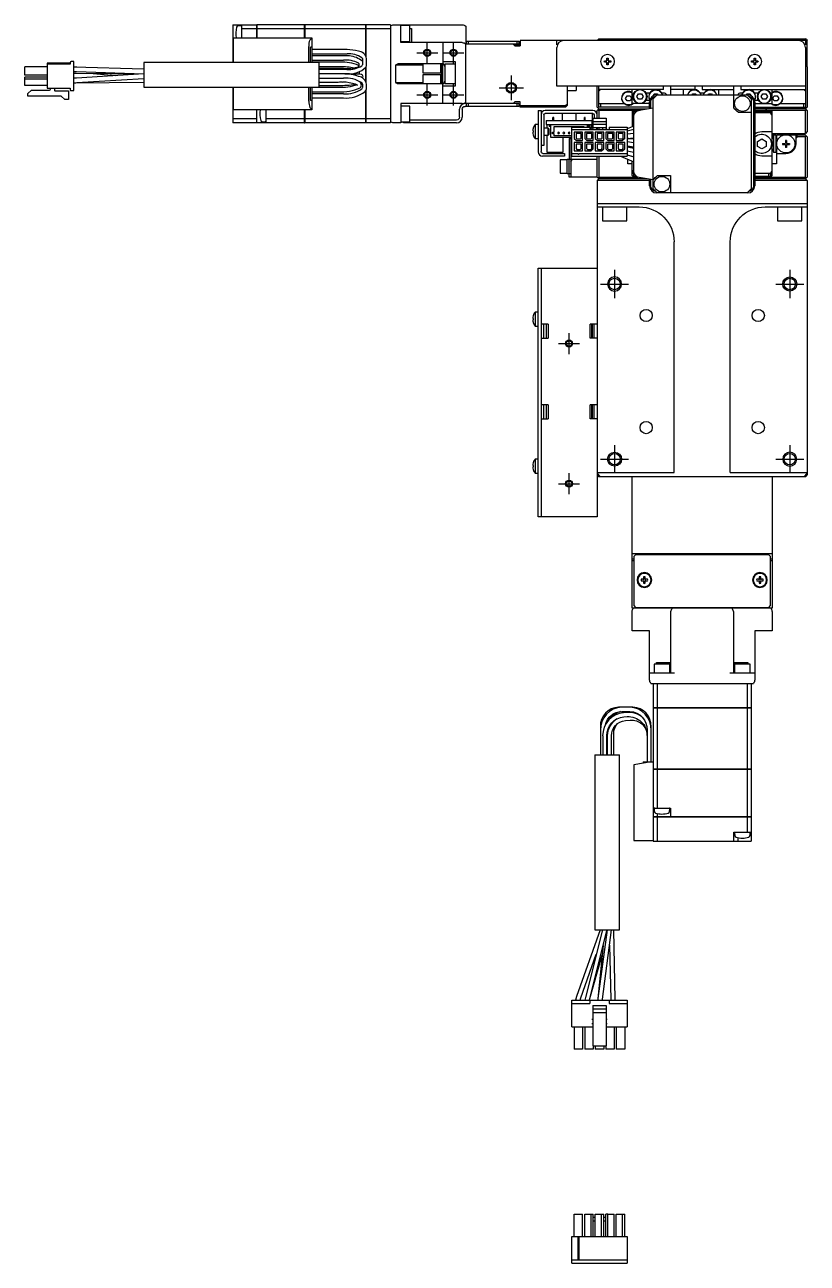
# Model space of a CAD drawing. Extents: x 0 to 1157, y -8 to 938.
# Drawn here: x 334.7 to 558.1, y 584.7 to 938.2 of the extents above; entities that cross this region are included whole.
import ezdxf

# ---------------------------------------------------------------- set-up
doc = ezdxf.new("R2010")
doc.units = 0
doc.header["$LTSCALE"] = 0.5
doc.linetypes.add('CENTER', pattern=[50.8, 31.75, -6.35, 6.35, -6.35])
for name, color, linetype in [('MSM_CENTER', 1, 'CENTER'), ('MSM_CONTINUOUS', 7, 'CONTINUOUS'), ('MSM_NARROW', 5, 'CONTINUOUS')]:
    doc.layers.add(name, color=color, linetype=linetype)

msp = doc.modelspace()

# ---------------------------------------------------------------- linework, layer by layer
at = {"layer": 'MSM_CENTER'}
for p, q in [((446.6, 930.23), (452.6, 930.23)), ((449.6, 927.23), (449.6, 933.23)), ((454.1, 930.23), (460.1, 930.23)), ((457.1, 927.23), (457.1, 933.23)), ((473.6, 923.73), (473.6, 916.73)), ((449.6, 915.23), (449.6, 921.23)), ((457.1, 915.23), (457.1, 921.23)), ((470.1, 920.23), (477.1, 920.23)), ((446.6, 918.23), (452.6, 918.23)), ((454.1, 918.23), (460.1, 918.23)), ((503.1, 868.23), (503.1, 860.23)), ((553.1, 868.23), (553.1, 860.23)), ((499.1, 864.23), (507.1, 864.23)), ((549.1, 864.23), (557.1, 864.23)), ((490.1, 844.23), (490.1, 850.23)), ((487.1, 847.23), (493.1, 847.23)), ((503.1, 818.23), (503.1, 810.23)), ((553.1, 818.23), (553.1, 810.23)), ((499.1, 814.23), (507.1, 814.23)), ((549.1, 814.23), (557.1, 814.23)), ((490.1, 804.23), (490.1, 810.23)), ((487.1, 807.23), (493.1, 807.23))]:
    msp.add_line(p, q, dxfattribs=at)
at = {"layer": 'MSM_CONTINUOUS'}
for p, q in [((394.1, 938.23), (394.1, 927.46)), ((394.1, 938.23), (400.99, 938.23)), ((396.39, 937.96), (395.62, 937.89)), ((396.6, 938.23), (396.6, 934.53)), ((400.99, 937.08), (396.6, 937.08)), ((400.99, 934.53), (400.99, 938.23)), ((401, 938.22), (400.99, 938.22)), ((401, 937.07), (400.99, 937.07)), ((414.6, 938.23), (401, 938.23)), ((401, 938.23), (401, 934.53)), ((414.6, 937.08), (401, 937.08)), ((414.6, 934.53), (414.6, 938.23)), ((414.6, 938.22), (414.61, 938.22)), ((414.6, 937.07), (414.61, 937.07)), ((432.1, 938.23), (414.61, 938.23)), ((414.61, 938.23), (414.61, 934.53)), ((432.1, 937.08), (414.61, 937.08)), ((432.1, 929.2), (432.1, 938.23)), ((432.1, 938.22), (432.11, 938.22)), ((432.1, 937.07), (432.11, 937.07)), ((439.1, 938.23), (432.11, 938.23)), ((432.11, 938.23), (432.11, 929.18)), ((439.1, 937.08), (432.11, 937.08)), ((439.1, 938.23), (439.1, 910.23)), ((440.1, 938.23), (459.6, 938.23)), ((442.1, 933.13), (442.1, 938.23)), ((444.6, 937.98), (442.1, 937.98)), ((444.6, 933.48), (444.6, 937.98)), ((444.6, 937.18), (445.1, 937.18)), ((445.1, 937.18), (445.1, 933.13)), ((460.6, 937.85), (460.6, 932.75)), ((394.2, 934.48), (394.1, 934.48)), ((394.2, 934.53), (394.2, 927.46)), ((394.2, 934.53), (416.7, 934.53)), ((416.09, 933.82), (416.7, 934.42)), ((416.09, 933.82), (416.7, 934.42)), ((416.7, 934.53), (416.7, 927.46)), ((442.1, 933.48), (444.6, 933.48)), ((460.8, 932.73), (460.8, 933.53)), ((460.8, 933.53), (475.8, 933.53)), ((461.3, 933.53), (461.3, 932.73)), ((475.3, 932.73), (475.3, 933.53)), ((475.8, 933.53), (475.8, 932.73)), ((476.1, 933.73), (476.1, 932.23)), ((557.6, 933.73), (476.1, 933.73)), ((486.6, 932.53), (486.6, 933.73)), ((498.1, 933.73), (498.6, 934.23)), ((498.35, 933.98), (498.6, 933.73)), ((498.6, 934.23), (557.6, 934.23)), ((557.85, 933.98), (557.6, 934.23)), ((557.6, 933.73), (557.85, 933.98)), ((557.6, 933.73), (557.6, 932.53)), ((557.85, 933.98), (558.1, 933.73)), ((558.1, 926.53), (558.1, 933.73)), ((415.83, 927.46), (415.83, 932.05)), ((416.31, 927.46), (416.31, 931.83)), ((416.7, 931.83), (416.31, 931.83)), ((426.7, 931.13), (416.7, 931.13)), ((416.7, 929.93), (426.7, 929.93)), ((459.6, 933.13), (442.1, 933.13)), ((454.1, 933.13), (454.1, 927.1)), ((460.6, 915.73), (460.6, 932.73)), ((475.8, 932.73), (460.6, 932.73)), ((474.6, 932.23), (474.1, 932.73)), ((476.1, 932.48), (474.35, 932.48)), ((474.6, 932.23), (476.1, 932.23)), ((486.6, 920.73), (486.6, 931.73)), ((557.6, 931.73), (557.6, 914.73)), ((341.05, 926.26), (334.7, 926.26)), ((334.7, 923.86), (334.7, 926.26)), ((341.05, 927.24), (341.05, 920.13)), ((347.68, 927.24), (341.05, 927.24)), ((347.68, 926.99), (341.05, 926.99)), ((347.68, 927.4), (347.68, 926.99)), ((348.7, 927.7), (347.98, 927.7)), ((348.7, 919.42), (348.7, 927.7)), ((368.7, 927.46), (368.7, 920.46)), ((418.7, 927.46), (368.7, 927.46)), ((425.7, 929.33), (416.7, 929.33)), ((416.7, 928.13), (425.7, 928.13)), ((424.7, 927.53), (416.7, 927.53)), ((418.7, 927.46), (418.7, 920.46)), ((418.7, 926.33), (424.7, 926.33)), ((430.1, 927.17), (430.1, 926.44)), ((431.1, 928.57), (431.1, 926.83)), ((432.3, 926.83), (432.3, 928.57)), ((440.6, 922.13), (440.6, 926.33)), ((448.3, 926.73), (440.7, 926.73)), ((441.4, 927.13), (453.8, 927.13)), ((448.3, 927.13), (448.3, 924.48)), ((453.5, 924.48), (453.5, 927.13)), ((453.8, 926.73), (453.5, 926.73)), ((453.8, 921.73), (453.8, 926.73)), ((454, 926.53), (453.8, 926.73)), ((454, 927.11), (454, 921.35)), ((454, 927.1), (454.09, 927.07)), ((454.1, 927.1), (454, 927.1)), ((454.1, 927.73), (457.6, 927.73)), ((454.6, 926.98), (454.6, 921.48)), ((457.6, 926.98), (454.6, 926.98)), ((457.6, 927.73), (457.6, 920.73)), ((500.17, 927.93), (500.9, 927.93)), ((500.9, 927.53), (500.17, 927.53)), ((500.9, 927.93), (500.9, 928.66)), ((500.9, 926.8), (500.9, 927.53)), ((501.3, 928.66), (501.3, 927.93)), ((501.3, 927.93), (502.02, 927.93)), ((501.3, 927.53), (501.3, 926.8)), ((502.02, 927.53), (501.3, 927.53)), ((542.17, 927.93), (542.9, 927.93)), ((542.9, 927.53), (542.17, 927.53)), ((542.9, 927.93), (542.9, 928.66)), ((542.9, 926.8), (542.9, 927.53)), ((543.3, 928.66), (543.3, 927.93)), ((543.3, 927.93), (544.02, 927.93)), ((543.3, 927.53), (543.3, 926.8)), ((544.02, 927.53), (543.3, 927.53)), ((558.1, 927.23), (557.6, 927.73)), ((558.1, 927.23), (557.6, 927.23)), ((558.1, 927), (557.6, 927)), ((557.7, 926.83), (557.6, 926.83)), ((558.1, 926.23), (557.6, 926.73)), ((557.6, 926.23), (557.85, 926.48)), ((558.1, 926.53), (558, 926.43)), ((558, 926.53), (558, 926.33)), ((341.05, 923.86), (334.7, 923.86)), ((341.05, 923.26), (334.7, 923.26)), ((334.7, 920.86), (334.7, 923.26)), ((348.81, 926.17), (348.7, 926.18)), ((349.53, 926.15), (348.7, 926.17)), ((348.7, 924.87), (349.49, 924.85)), ((348.7, 924.38), (349.36, 924.37)), ((349.48, 923.03), (348.7, 922.99)), ((368.7, 925.53), (348.81, 926.17)), ((349.36, 924.37), (368.68, 924.23)), ((368.68, 924.23), (349.48, 923.03)), ((349.49, 924.85), (368.7, 924.23)), ((349.56, 921.73), (368.7, 922.93)), ((354.22, 924.34), (360.54, 923.72)), ((425.7, 925.73), (418.7, 925.73)), ((426.7, 925.48), (418.7, 925.48)), ((418.7, 924.28), (426.7, 924.28)), ((425.7, 924.18), (418.7, 924.18)), ((418.7, 922.98), (425.7, 922.98)), ((427.75, 925.66), (425.7, 925.73)), ((430.3, 924.59), (430.24, 924.82)), ((430.29, 924.1), (430.3, 924.15)), ((430.3, 924.56), (430.3, 924.59)), ((430.3, 924.15), (430.3, 924.56)), ((431.14, 923.06), (431.26, 923.24)), ((431.26, 923.24), (431.3, 923.44)), ((432.1, 921.91), (432.1, 926.11)), ((432.11, 926.13), (432.11, 921.88)), ((448.3, 924.48), (453.5, 924.48)), ((448.3, 923.98), (448.3, 921.33)), ((453.5, 923.98), (448.3, 923.98)), ((453.5, 921.33), (453.5, 923.98)), ((558.1, 926.23), (558.1, 914.73)), ((341.05, 922.66), (334.7, 922.66)), ((341.05, 920.86), (334.7, 920.86)), ((335.59, 918.57), (336.59, 919.57)), ((336.59, 919.57), (341.72, 919.57)), ((341.05, 920.13), (347.68, 920.13)), ((342, 919.85), (342, 920.13)), ((343.15, 920.13), (343.15, 919.53)), ((343.3, 919.38), (347.15, 919.38)), ((347.15, 919.38), (347.15, 916.85)), ((347.68, 920.13), (347.68, 919.72)), ((347.98, 919.42), (348.7, 919.42)), ((348.7, 921.69), (349.56, 921.73)), ((348.7, 921.68), (349.3, 921.68)), ((348.7, 921.68), (349.03, 921.68)), ((349.03, 921.68), (368.7, 921.83)), ((368.7, 920.46), (418.7, 920.46)), ((394.1, 920.46), (394.1, 910.23)), ((394.2, 920.46), (394.2, 913.93)), ((415.83, 916.41), (415.83, 920.46)), ((416.31, 916.63), (416.31, 920.46)), ((416.7, 920.46), (416.7, 913.93)), ((424.21, 920.33), (416.7, 920.33)), ((418.7, 921.88), (424.14, 921.88)), ((418.7, 920.93), (424.24, 920.93)), ((424.12, 921.88), (424.16, 921.88)), ((429.58, 921.06), (429.63, 920.9)), ((430.76, 921.31), (430.69, 921.51)), ((430.77, 921.27), (430.76, 921.31)), ((431.1, 921.25), (431.1, 920.28)), ((432.1, 910.23), (432.1, 919.5)), ((432.11, 919.52), (432.11, 910.23)), ((432.3, 920.28), (432.3, 921.23)), ((440.7, 921.73), (448.3, 921.73)), ((453.8, 921.33), (441.4, 921.33)), ((453.5, 921.73), (453.8, 921.73)), ((453.8, 921.73), (454, 921.93)), ((454.08, 921.38), (454, 921.36)), ((454.1, 921.36), (454, 921.36)), ((454.1, 915.73), (454.1, 921.36)), ((457.6, 920.73), (454.1, 920.73)), ((454.6, 921.48), (457.6, 921.48)), ((557.6, 920.73), (486.6, 920.73)), ((489.6, 920.73), (489.6, 915.23)), ((489.6, 919.48), (492.1, 919.48)), ((492.1, 920.73), (492.1, 919.48)), ((498.1, 914.73), (498.1, 920.73)), ((498.6, 914.73), (498.6, 920.73)), ((498.6, 919.23), (499.1, 919.73)), ((517.1, 919.73), (498.6, 919.73)), ((508.1, 915.73), (508.1, 919.73)), ((517.1, 919.73), (517.1, 920.73)), ((519.1, 920.73), (519.1, 918.23)), ((526.1, 919.73), (519.1, 919.73)), ((522.8, 918.23), (522.8, 919.73)), ((526.1, 919.73), (526.1, 920.73)), ((528.1, 920.73), (528.1, 919.73)), ((528.1, 919.73), (537.1, 919.73)), ((532.8, 919.73), (532.8, 918.23)), ((537.1, 914.48), (537.1, 920.73)), ((539.1, 920.73), (539.1, 919.73)), ((539.1, 919.73), (557.6, 919.73)), ((548.1, 915.73), (548.1, 919.73)), ((557.1, 919.73), (557.6, 919.23)), ((335.59, 917.87), (335.59, 918.57)), ((345.13, 917.87), (335.59, 917.87)), ((346.15, 916.85), (345.13, 917.87)), ((347.15, 916.85), (346.15, 916.85)), ((416.7, 916.63), (416.31, 916.63)), ((416.7, 919.13), (424.21, 919.13)), ((425.7, 918.53), (416.7, 918.53)), ((416.7, 917.33), (425.7, 917.33)), ((442.1, 915.73), (442.1, 910.23)), ((459.6, 915.73), (442.1, 915.73)), ((475.8, 915.73), (460.4, 915.73)), ((460.8, 914.93), (460.8, 915.73)), ((461.3, 915.73), (461.3, 914.93)), ((474.1, 915.73), (474.6, 916.23)), ((476.1, 916.23), (474.6, 916.23)), ((475.3, 914.93), (475.3, 915.73)), ((475.8, 915.73), (475.8, 914.93)), ((476.1, 914.73), (476.1, 916.23)), ((498.6, 915.73), (505.77, 915.73)), ((499.1, 915.73), (499.1, 914.73)), ((506.23, 917.23), (506.66, 917.98)), ((506.66, 916.48), (506.23, 917.23)), ((506.66, 917.98), (507.53, 917.98)), ((507.53, 916.48), (506.66, 916.48)), ((507.53, 917.98), (507.96, 917.23)), ((507.96, 917.23), (507.53, 916.48)), ((513.1, 915.73), (508.1, 915.73)), ((509.48, 917.73), (509.91, 918.48)), ((509.91, 916.98), (509.48, 917.73)), ((509.91, 918.48), (510.78, 918.48)), ((510.78, 916.98), (509.91, 916.98)), ((510.78, 918.48), (511.21, 917.73)), ((511.21, 917.73), (510.78, 916.98)), ((513.11, 918.73), (512.08, 918.73)), ((512.08, 916.73), (513.11, 916.73)), ((513.1, 914.35), (513.1, 916.23)), ((513.48, 914.42), (513.48, 916.23)), ((514.1, 891.38), (514.1, 917.08)), ((514.12, 917.98), (514.41, 918.48)), ((514.41, 918.48), (515.28, 918.48)), ((515.1, 918.23), (541.1, 918.23)), ((515.28, 918.48), (515.42, 918.23)), ((517.1, 918.73), (516.58, 918.73)), ((525.27, 918.23), (525.41, 918.48)), ((525.41, 918.48), (526.28, 918.48)), ((526.28, 918.48), (526.42, 918.23)), ((528.61, 918.73), (527.58, 918.73)), ((529.77, 918.23), (529.91, 918.48)), ((529.91, 918.48), (530.78, 918.48)), ((530.78, 918.48), (530.92, 918.23)), ((539.61, 918.73), (539.1, 918.73)), ((540.77, 918.23), (540.91, 918.48)), ((540.91, 918.48), (541.78, 918.48)), ((541.78, 918.48), (542.07, 917.98)), ((542.1, 917.08), (542.1, 891.38)), ((542.71, 916.23), (542.71, 892.23)), ((544.11, 918.73), (543.08, 918.73)), ((543.08, 916.73), (544.11, 916.73)), ((543.1, 916.23), (543.1, 892.23)), ((543.1, 915.73), (548.1, 915.73)), ((544.98, 917.73), (545.41, 918.48)), ((545.41, 916.98), (544.98, 917.73)), ((545.41, 918.48), (546.28, 918.48)), ((546.28, 916.98), (545.41, 916.98)), ((546.28, 918.48), (546.71, 917.73)), ((546.71, 917.73), (546.28, 916.98)), ((548.23, 917.23), (548.66, 917.98)), ((548.66, 916.48), (548.23, 917.23)), ((548.66, 917.98), (549.53, 917.98)), ((549.53, 916.48), (548.66, 916.48)), ((549.53, 917.98), (549.96, 917.23)), ((549.96, 917.23), (549.53, 916.48)), ((550.42, 915.73), (557.6, 915.73)), ((557.1, 914.73), (557.1, 915.73)), ((416.7, 913.93), (394.2, 913.93)), ((400.99, 910.23), (400.99, 913.93)), ((401, 910.23), (401, 913.93)), ((403.5, 913.93), (403.5, 910.23)), ((414.6, 910.23), (414.6, 913.93)), ((414.61, 913.93), (414.61, 910.23)), ((416.7, 914.04), (416.09, 914.64)), ((416.7, 914.04), (416.09, 914.64)), ((444.6, 914.98), (442.1, 914.98)), ((444.6, 910.48), (444.6, 914.98)), ((458.8, 911.83), (458.8, 914.13)), ((459.6, 914.13), (459.6, 911.83)), ((475.8, 914.93), (460.4, 914.93)), ((476.1, 915.23), (488.98, 915.23)), ((489.1, 914.73), (476.1, 914.73)), ((481.3, 913.73), (481.3, 901.93)), ((481.3, 913.73), (482.1, 913.73)), ((482.1, 913.73), (482.1, 902.03)), ((482.9, 912.53), (482.9, 903.73)), ((496.9, 913.73), (483.3, 913.73)), ((496.9, 912.93), (483.3, 912.93)), ((488.1, 912.93), (488.1, 910.93)), ((488.48, 914.73), (488.98, 915.23)), ((488.98, 915.23), (489.6, 915.54)), ((489.6, 915.23), (489.1, 914.73)), ((492.1, 910.93), (492.1, 912.93)), ((496.8, 908.73), (496.8, 912.73)), ((497.24, 912.73), (496.8, 912.73)), ((497.3, 912.53), (497.3, 911.61)), ((498.6, 914.23), (498.1, 914.73)), ((498.1, 913.73), (498.35, 913.98)), ((498.1, 911.61), (498.1, 913.73)), ((498.6, 914.73), (498.35, 914.48)), ((498.35, 913.98), (498.6, 914.23)), ((498.35, 913.98), (498.6, 913.73)), ((513.1, 914.73), (498.6, 914.73)), ((498.6, 914.23), (512.39, 914.23)), ((498.6, 913.73), (498.6, 911.61)), ((509.75, 913.73), (498.6, 913.73)), ((508.1, 913.73), (508.1, 909.12)), ((508.3, 912.73), (508.1, 912.73)), ((508.6, 913), (508.6, 913.53)), ((508.6, 913.53), (509.37, 913.53)), ((509.1, 913.53), (509.1, 913.29)), ((509.6, 914.23), (509.95, 913.88)), ((509.95, 913.88), (510.41, 913.88)), ((510.08, 913.82), (514.1, 914.53)), ((542.1, 913.23), (538.35, 913.23)), ((543.1, 914.73), (557.6, 914.73)), ((557.6, 914.23), (543.1, 914.23)), ((543.1, 913.88), (546.25, 913.88)), ((557.6, 913.73), (543.1, 913.73)), ((543.1, 913.53), (547.6, 913.53)), ((547.1, 913.13), (543.1, 913.13)), ((546.25, 913.88), (546.6, 914.23)), ((547.1, 913.13), (547.1, 913.53)), ((547.6, 913.53), (547.6, 913)), ((548.1, 912.73), (547.9, 912.73)), ((548.1, 895.23), (548.1, 913.73)), ((557.85, 914.48), (557.6, 914.73)), ((557.6, 914.23), (558.1, 914.73)), ((557.6, 914.23), (558.1, 913.73)), ((557.6, 913.73), (557.85, 913.98)), ((557.6, 907.23), (557.6, 913.73)), ((558.1, 913.73), (558.1, 907.73)), ((400.99, 911.38), (394.1, 911.38)), ((400.99, 910.23), (394.1, 910.23)), ((401, 911.38), (400.99, 911.38)), ((401, 910.24), (400.99, 910.24)), ((414.6, 910.23), (401, 910.23)), ((402.51, 910.57), (403.28, 910.5)), ((414.6, 911.38), (403.5, 911.38)), ((414.6, 911.38), (414.61, 911.38)), ((414.6, 910.24), (414.61, 910.24)), ((432.1, 911.38), (414.61, 911.38)), ((432.1, 910.23), (414.61, 910.23)), ((432.1, 911.38), (432.11, 911.38)), ((432.1, 910.24), (432.11, 910.24)), ((439.1, 911.38), (432.11, 911.38)), ((439.1, 910.23), (432.11, 910.23)), ((442.1, 910.23), (440.1, 910.23)), ((442.1, 910.48), (444.6, 910.48)), ((442.8, 910.23), (442.8, 910.48)), ((458, 910.23), (442.8, 910.23)), ((443.3, 910.48), (443.3, 910.23)), ((458, 911.03), (444.6, 911.03)), ((479.84, 908.68), (479.84, 908.66)), ((480.4, 909.73), (480.4, 905.73)), ((481.3, 909.73), (480.4, 909.73)), ((484.1, 908.73), (482.9, 908.73)), ((483.6, 910.93), (483.6, 909.73)), ((483.6, 910.93), (496.6, 910.93)), ((483.6, 909.73), (496.6, 909.73)), ((483.85, 908.73), (483.85, 909.73)), ((484.1, 906.73), (484.1, 908.73)), ((484.3, 908.53), (484.1, 908.73)), ((484.39, 909.73), (484.39, 909.18)), ((484.85, 909.18), (484.39, 909.18)), ((484.85, 906.03), (484.85, 909.73)), ((485.47, 910.93), (485.47, 911.73)), ((485.72, 911.73), (485.47, 911.73)), ((485.72, 910.93), (485.72, 911.73)), ((485.85, 907.58), (485.85, 909.23)), ((485.85, 909.23), (494.35, 909.23)), ((490.85, 900.76), (490.85, 909.04)), ((490.85, 909.04), (496.05, 909.04)), ((494.35, 909.23), (494.35, 909.04)), ((494.47, 910.93), (494.47, 911.73)), ((494.72, 911.73), (494.47, 911.73)), ((494.72, 910.93), (494.72, 911.73)), ((495.35, 909.04), (495.35, 909.73)), ((495.58, 909.73), (495.58, 909.04)), ((495.8, 909.18), (495.58, 909.18)), ((495.8, 909.73), (495.8, 909.18)), ((496.05, 909.04), (496.05, 908.33)), ((496.35, 909.73), (496.35, 908.33)), ((496.6, 910.93), (496.6, 909.73)), ((496.8, 908.73), (496.85, 908.73)), ((496.85, 911.61), (496.85, 908.58)), ((496.85, 911.61), (500.71, 911.61)), ((496.85, 910.59), (500.71, 910.59)), ((496.85, 909.89), (500.71, 909.89)), ((496.85, 908.89), (500.71, 908.89)), ((497.95, 908.89), (497.95, 908.33)), ((498.1, 908.89), (498.1, 908.33)), ((498.6, 908.89), (498.6, 908.33)), ((499.6, 908.89), (499.6, 908.33)), ((500.71, 911.61), (500.71, 908.58)), ((501.51, 909.04), (501.51, 908.33)), ((501.51, 909.04), (506.7, 909.04)), ((508.6, 909.33), (506.7, 908.53)), ((506.7, 909.04), (506.7, 900.76)), ((508.6, 896.41), (508.6, 912.05)), ((479.71, 907.93), (479.84, 907.93)), ((479.84, 907.53), (479.71, 907.53)), ((479.84, 907.93), (479.84, 907.53)), ((479.84, 906.8), (479.84, 906.78)), ((480.4, 905.73), (481.3, 905.73)), ((482.9, 906.73), (484.1, 906.73)), ((483.85, 901.73), (483.85, 906.73)), ((484.1, 906.73), (484.3, 906.93)), ((484.3, 908.53), (484.3, 906.93)), ((490.85, 906.03), (484.85, 906.03)), ((485.35, 907.08), (485.35, 907.58)), ((485.35, 907.58), (485.85, 907.58)), ((485.85, 907.08), (485.35, 907.08)), ((485.85, 906.53), (485.85, 907.08)), ((490.85, 906.53), (485.85, 906.53)), ((488.35, 906.03), (488.35, 901.73)), ((490.1, 905.73), (490.6, 905.73)), ((490.1, 905.73), (490.1, 899.73)), ((490.6, 905.73), (490.6, 894.73)), ((490.85, 908.33), (506.7, 908.33)), ((491.58, 907.6), (491.58, 905.8)), ((493.98, 907.6), (491.58, 907.6)), ((491.58, 905.8), (492.18, 905.2)), ((492.09, 907.15), (492.09, 905.9)), ((493.56, 907.15), (492.09, 907.15)), ((492.09, 905.9), (492.34, 905.65)), ((492.18, 905.2), (493.98, 905.2)), ((492.34, 905.65), (493.31, 905.65)), ((493.31, 905.65), (493.56, 905.9)), ((493.56, 905.9), (493.56, 907.15)), ((493.98, 905.2), (493.98, 907.6)), ((494.58, 907.6), (494.58, 905.8)), ((496.98, 907.6), (494.58, 907.6)), ((494.58, 905.8), (495.18, 905.2)), ((495.09, 907.15), (495.09, 905.9)), ((496.56, 907.15), (495.09, 907.15)), ((495.09, 905.9), (495.34, 905.65)), ((495.18, 905.2), (496.98, 905.2)), ((495.34, 905.65), (496.31, 905.65)), ((496.31, 905.65), (496.56, 905.9)), ((496.56, 905.9), (496.56, 907.15)), ((496.98, 905.2), (496.98, 907.6)), ((497.58, 907.6), (497.58, 905.8)), ((499.98, 907.6), (497.58, 907.6)), ((497.58, 905.8), (498.18, 905.2)), ((498.09, 907.15), (498.09, 905.9)), ((499.56, 907.15), (498.09, 907.15)), ((498.09, 905.9), (498.34, 905.65)), ((498.18, 905.2), (499.98, 905.2)), ((498.34, 905.65), (499.31, 905.65)), ((499.31, 905.65), (499.56, 905.9)), ((499.56, 905.9), (499.56, 907.15)), ((499.98, 905.2), (499.98, 907.6)), ((500.58, 907.6), (500.58, 905.8)), ((502.98, 907.6), (500.58, 907.6)), ((500.58, 905.8), (501.18, 905.2)), ((501.09, 907.15), (501.09, 905.9)), ((502.56, 907.15), (501.09, 907.15)), ((501.09, 905.9), (501.34, 905.65)), ((501.18, 905.2), (502.98, 905.2)), ((501.34, 905.65), (502.31, 905.65)), ((502.31, 905.65), (502.56, 905.9)), ((502.56, 905.9), (502.56, 907.15)), ((502.98, 905.2), (502.98, 907.6)), ((505.98, 907.6), (503.58, 907.6)), ((503.58, 907.6), (503.58, 905.2)), ((503.58, 905.2), (505.38, 905.2)), ((504.09, 907.15), (504.09, 905.9)), ((505.56, 907.15), (504.09, 907.15)), ((504.09, 905.9), (504.34, 905.65)), ((504.34, 905.65), (505.31, 905.65)), ((505.31, 905.65), (505.56, 905.9)), ((505.98, 905.8), (505.38, 905.2)), ((505.56, 905.9), (505.56, 907.15)), ((505.98, 905.8), (505.98, 907.6)), ((506.7, 907.98), (508.6, 908.4)), ((508.6, 907.17), (506.7, 907.01)), ((506.7, 905.8), (508.6, 905.96)), ((506.7, 905.66), (506.9, 905.78)), ((508.6, 905.64), (506.7, 905.6)), ((506.9, 905.78), (506.9, 905.82)), ((507.1, 905.84), (507.1, 905.61)), ((507.7, 905.89), (507.7, 905.62)), ((507.9, 905.9), (507.9, 905.78)), ((508.1, 905.66), (507.9, 905.78)), ((508.1, 905.63), (508.1, 905.92)), ((543.85, 904.95), (545.1, 905.67)), ((545.1, 907.73), (548.1, 907.73)), ((545.1, 905.67), (546.35, 904.95)), ((548.1, 907), (548.3, 907)), ((548.3, 905.78), (548.1, 905.66)), ((548.3, 907.23), (557.6, 907.23)), ((548.3, 905.78), (548.3, 907.23)), ((548.5, 906.73), (548.5, 901.73)), ((549.1, 906.73), (548.5, 906.73)), ((549.1, 906.73), (549.1, 901.73)), ((549.3, 906.73), (549.3, 905.78)), ((551.28, 906.73), (549.3, 906.73)), ((549.3, 905.78), (549.59, 905.61)), ((552.14, 905.23), (551.85, 905.23)), ((551.85, 905.23), (551.85, 904.43)), ((552.14, 905.23), (552.14, 904.43)), ((557.6, 906.73), (552.71, 906.73)), ((554.8, 906.73), (554.8, 904.23)), ((555.3, 906.23), (554.8, 906.58)), ((554.8, 905.73), (555.3, 906.23)), ((557.6, 906.23), (555.3, 906.23)), ((558.1, 907.73), (557.6, 907.23)), ((557.6, 906.73), (558.1, 906.23)), ((557.6, 906.23), (557.85, 906.48)), ((557.6, 894.73), (557.6, 906.23)), ((558.1, 906.23), (558.1, 894.73)), ((482.9, 903.73), (482.1, 903.73)), ((482.6, 901.53), (488.8, 901.53)), ((484.85, 901.73), (483.85, 901.73)), ((484.85, 901.83), (487.35, 901.83)), ((484.85, 901.73), (484.85, 901.83)), ((485.65, 901.83), (485.65, 901.73)), ((485.65, 901.73), (486.55, 901.73)), ((486.02, 901.83), (486.02, 901.73)), ((486.17, 901.83), (486.17, 901.73)), ((486.55, 901.83), (486.55, 901.73)), ((487.35, 901.73), (487.35, 901.83)), ((488.35, 901.73), (487.35, 901.73)), ((488.8, 901.53), (488.8, 900.73)), ((493.98, 904.6), (491.58, 904.6)), ((491.58, 904.6), (491.58, 902.2)), ((491.58, 902.2), (493.98, 902.2)), ((492.09, 904.15), (492.09, 902.9)), ((493.56, 904.15), (492.09, 904.15)), ((492.09, 902.9), (492.34, 902.65)), ((492.34, 902.65), (493.31, 902.65)), ((493.31, 902.65), (493.56, 902.9)), ((493.56, 902.9), (493.56, 904.15)), ((493.98, 902.2), (493.98, 904.6)), ((494.58, 904.6), (494.58, 902.2)), ((496.98, 904.6), (494.58, 904.6)), ((494.58, 902.2), (496.38, 902.2)), ((495.09, 904.15), (495.09, 902.9)), ((496.56, 904.15), (495.09, 904.15)), ((495.09, 902.9), (495.34, 902.65)), ((495.34, 902.65), (496.31, 902.65)), ((496.31, 902.65), (496.56, 902.9)), ((496.38, 902.2), (496.98, 902.8)), ((496.56, 902.9), (496.56, 904.15)), ((496.98, 902.8), (496.98, 904.6)), ((497.58, 904.6), (497.58, 902.2)), ((499.98, 904.6), (497.58, 904.6)), ((497.58, 902.2), (499.38, 902.2)), ((498.09, 904.15), (498.09, 902.9)), ((499.56, 904.15), (498.09, 904.15)), ((498.09, 902.9), (498.34, 902.65)), ((498.34, 902.65), (499.31, 902.65)), ((499.31, 902.65), (499.56, 902.9)), ((499.38, 902.2), (499.98, 902.8)), ((499.56, 902.9), (499.56, 904.15)), ((499.98, 902.8), (499.98, 904.6)), ((500.58, 904.6), (500.58, 902.8)), ((502.98, 904.6), (500.58, 904.6)), ((501.18, 902.2), (500.58, 902.8)), ((501.09, 904.15), (501.09, 902.9)), ((502.56, 904.15), (501.09, 904.15)), ((501.09, 902.9), (501.34, 902.65)), ((501.18, 902.2), (502.98, 902.2)), ((501.34, 902.65), (502.31, 902.65)), ((502.31, 902.65), (502.56, 902.9)), ((502.56, 902.9), (502.56, 904.15)), ((502.98, 902.2), (502.98, 904.6)), ((503.58, 904.6), (503.58, 902.2)), ((505.98, 904.6), (503.58, 904.6)), ((503.58, 902.2), (505.38, 902.2)), ((504.09, 904.15), (504.09, 902.9)), ((505.56, 904.15), (504.09, 904.15)), ((504.09, 902.9), (504.34, 902.65)), ((504.34, 902.65), (505.31, 902.65)), ((505.31, 902.65), (505.56, 902.9)), ((505.38, 902.2), (505.98, 902.8)), ((505.56, 902.9), (505.56, 904.15)), ((505.98, 902.8), (505.98, 904.6)), ((508.6, 904.57), (506.7, 904.84)), ((506.7, 903.63), (508.6, 903.35)), ((506.7, 903.34), (508.6, 902.97)), ((508.6, 901.75), (506.7, 902.12)), ((507.1, 903.57), (507.1, 903.26)), ((507.7, 903.48), (507.7, 903.15)), ((508.1, 903.07), (508.1, 903.43)), ((543.85, 903.51), (543.85, 904.95)), ((545.1, 902.79), (543.85, 903.51)), ((546.35, 903.51), (545.1, 902.79)), ((546.35, 904.95), (546.35, 903.51)), ((548.1, 902.8), (548.3, 902.68)), ((548.1, 902.23), (548.3, 902.23)), ((548.3, 902.23), (548.1, 902.03)), ((548.3, 902.23), (548.3, 902.68)), ((549.1, 901.73), (548.5, 901.73)), ((549.59, 902.85), (549.3, 902.68)), ((549.3, 902.68), (549.3, 898.53)), ((551, 904.37), (551.79, 904.37)), ((551, 904.37), (551, 904.08)), ((551, 904.08), (551.79, 904.08)), ((551.53, 904.37), (551.53, 904.08)), ((551.85, 904.7), (552.14, 904.7)), ((551.85, 904.02), (551.85, 903.23)), ((551.85, 903.76), (552.14, 903.76)), ((552.14, 903.23), (551.85, 903.23)), ((552.14, 904.02), (552.14, 903.23)), ((552.2, 904.37), (553, 904.37)), ((552.2, 904.08), (553, 904.08)), ((552.47, 904.08), (552.47, 904.37)), ((553, 904.37), (553, 904.08)), ((488.8, 900.73), (482.5, 900.73)), ((487.6, 899.63), (487.6, 895.83)), ((489.6, 899.63), (487.6, 899.63)), ((489.6, 895.73), (489.6, 899.73)), ((498.1, 899.73), (489.6, 899.73)), ((490.1, 895.73), (490.1, 899.73)), ((490.6, 899.23), (491.1, 899.73)), ((490.85, 901.47), (492.63, 901.47)), ((490.85, 900.76), (506.7, 900.76)), ((492.63, 901.37), (492.63, 901.47)), ((492.93, 901.47), (506.7, 901.47)), ((492.93, 901.47), (492.93, 901.37)), ((498.1, 894.73), (498.1, 900.76)), ((498.6, 900.76), (498.6, 894.73)), ((504.75, 900.76), (508.6, 899.13)), ((506.7, 901.1), (508.6, 900.5)), ((506.9, 898.53), (506.9, 899.85)), ((508.1, 898.53), (506.9, 898.53)), ((508.58, 900.44), (507.96, 900.7)), ((508.1, 900.66), (508.1, 900.64)), ((508.1, 895.23), (508.1, 899.34)), ((548.1, 900.73), (545.1, 900.73)), ((549.3, 898.53), (548.1, 898.53)), ((552, 901.43), (549.3, 901.43)), ((487.6, 895.83), (489.6, 895.83)), ((489.6, 895.73), (490.6, 895.73)), ((490.1, 894.73), (490.1, 895.73)), ((498.1, 894.73), (490.1, 894.73)), ((498.6, 894.23), (498.1, 894.73)), ((498.6, 894.73), (498.35, 894.48)), ((498.6, 894.73), (509.75, 894.73)), ((508.73, 895.73), (508.1, 895.73)), ((508.1, 895.23), (508.6, 894.73)), ((508.6, 894.93), (508.6, 895.73)), ((509.37, 894.93), (508.6, 894.93)), ((509.1, 895.17), (509.1, 894.93)), ((514.1, 893.93), (510.08, 894.64)), ((515.35, 895.23), (519.1, 895.23)), ((519.1, 895.23), (519.1, 890.23)), ((547.1, 895.73), (543.1, 895.73)), ((547.6, 894.93), (543.1, 894.93)), ((543.1, 894.73), (557.6, 894.73)), ((547.1, 894.93), (547.1, 895.73)), ((548.1, 895.73), (547.1, 895.73)), ((547.6, 895.73), (547.6, 894.93)), ((547.6, 894.73), (548.1, 895.23)), ((557.85, 894.48), (557.6, 894.73)), ((558.1, 894.73), (557.6, 894.23)), ((498.6, 894.23), (498.1, 893.73)), ((498.1, 893.73), (498.1, 797.73)), ((513.1, 893.73), (498.1, 893.73)), ((512.39, 894.23), (498.6, 894.23)), ((513.1, 892.23), (513.1, 894.11)), ((513.48, 892.23), (513.48, 894.04)), ((557.6, 894.23), (543.1, 894.23)), ((558.1, 893.73), (543.1, 893.73)), ((558.1, 893.73), (557.6, 894.23)), ((558.1, 893.73), (558.1, 809.73)), ((541.1, 890.23), (515.1, 890.23)), ((498.1, 887.23), (558.1, 887.23)), ((498.1, 886.23), (510.1, 886.23)), ((499.6, 886.23), (499.6, 882.23)), ((506.6, 882.23), (506.6, 886.23)), ((546.1, 886.23), (558.1, 886.23)), ((549.6, 886.23), (549.6, 882.23)), ((556.6, 882.23), (556.6, 886.23)), ((499.6, 882.23), (506.6, 882.23)), ((549.6, 882.23), (556.6, 882.23)), ((520.1, 810.43), (520.1, 876.23)), ((536.1, 810.43), (536.1, 876.23)), ((481.3, 797.73), (481.3, 868.73)), ((481.3, 868.73), (498.1, 868.73)), ((482.1, 868.73), (482.1, 797.73)), ((480.4, 856.23), (480.4, 852.23)), ((481.3, 856.23), (480.4, 856.23)), ((479.71, 854.43), (479.84, 854.43)), ((479.84, 854.03), (479.71, 854.03)), ((479.84, 855.18), (479.84, 855.16)), ((479.84, 854.43), (479.84, 854.03)), ((479.84, 853.3), (479.84, 853.28)), ((480.4, 852.23), (481.3, 852.23)), ((484.1, 852.73), (482.1, 852.73)), ((482.9, 848.73), (482.9, 852.73)), ((483.6, 852.73), (483.6, 848.73)), ((484.1, 852.73), (484.1, 848.73)), ((496.1, 848.73), (496.1, 852.73)), ((498.1, 852.73), (496.1, 852.73)), ((496.6, 848.73), (496.6, 852.73)), ((496.8, 848.73), (496.8, 852.73)), ((497.3, 848.73), (497.3, 852.73)), ((482.1, 848.73), (484.1, 848.73)), ((498.1, 848.73), (496.1, 848.73)), ((484.1, 829.73), (482.1, 829.73)), ((482.9, 825.73), (482.9, 829.73)), ((483.6, 829.73), (483.6, 825.73)), ((484.1, 829.73), (484.1, 825.73)), ((498.1, 829.73), (496.1, 829.73)), ((496.1, 825.73), (496.1, 829.73)), ((496.6, 825.73), (496.6, 829.73)), ((496.8, 825.73), (496.8, 829.73)), ((497.3, 825.73), (497.3, 829.73)), ((482.1, 825.73), (484.1, 825.73)), ((498.1, 825.73), (496.1, 825.73)), ((479.84, 813.18), (479.84, 813.16)), ((480.4, 814.23), (480.4, 810.23)), ((481.3, 814.23), (480.4, 814.23)), ((479.71, 812.43), (479.84, 812.43)), ((479.84, 812.03), (479.71, 812.03)), ((479.84, 812.43), (479.84, 812.03)), ((479.84, 811.3), (479.84, 811.28)), ((480.4, 810.23), (481.3, 810.23)), ((498.1, 810.43), (520.1, 810.43)), ((498.1, 810.23), (499.1, 809.23)), ((498.1, 809.73), (498.35, 809.48)), ((498.35, 809.48), (498.6, 809.73)), ((536.1, 810.43), (558.1, 810.43)), ((557.1, 809.23), (558.1, 810.23)), ((557.6, 809.73), (557.85, 809.48)), ((557.85, 809.48), (558.1, 809.73)), ((498.35, 809.48), (498.6, 809.23)), ((557.6, 809.23), (498.6, 809.23)), ((508.1, 771.73), (508.1, 809.23)), ((548.1, 809.23), (548.1, 771.73)), ((557.6, 809.23), (557.85, 809.48)), ((498.1, 797.73), (481.3, 797.73)), ((548.1, 787.23), (508.1, 787.23)), ((508.6, 785.73), (508.1, 785.73)), ((508.6, 785.23), (508.1, 785.23)), ((509.1, 786.93), (508.6, 786.43)), ((508.6, 786.43), (508.6, 772.43)), ((547.1, 786.93), (509.1, 786.93)), ((513.6, 786.93), (513.6, 787.23)), ((514.35, 787.23), (514.35, 786.93)), ((519.85, 786.93), (519.85, 787.23)), ((523.3, 787.23), (523.1, 787.03)), ((533.1, 787.03), (523.1, 787.03)), ((523.1, 787.03), (523.1, 786.93)), ((533.1, 787.03), (532.9, 787.23)), ((533.1, 786.93), (533.1, 787.03)), ((536.35, 787.23), (536.35, 786.93)), ((541.85, 786.93), (541.85, 787.23)), ((542.6, 787.23), (542.6, 786.93)), ((547.6, 786.43), (547.1, 786.93)), ((547.6, 772.43), (547.6, 786.43)), ((548.1, 785.73), (547.6, 785.73)), ((548.1, 785.23), (547.6, 785.23)), ((511.36, 779.97), (510.68, 779.97)), ((510.68, 779.49), (511.36, 779.49)), ((511.36, 780.65), (511.36, 779.97)), ((511.36, 779.49), (511.36, 778.81)), ((511.84, 779.97), (511.84, 780.65)), ((512.52, 779.97), (511.84, 779.97)), ((511.84, 779.49), (512.52, 779.49)), ((511.84, 778.81), (511.84, 779.49)), ((544.36, 779.97), (543.68, 779.97)), ((543.68, 779.49), (544.36, 779.49)), ((544.36, 780.65), (544.36, 779.97)), ((544.36, 779.49), (544.36, 778.81)), ((544.84, 779.97), (544.84, 780.65)), ((545.52, 779.97), (544.84, 779.97)), ((544.84, 778.81), (544.84, 779.49)), ((544.84, 779.49), (545.52, 779.49)), ((548.1, 771.73), (508.1, 771.73)), ((508.1, 765.23), (508.1, 770.73)), ((508.6, 772.43), (509.1, 771.93)), ((509.1, 771.93), (547.1, 771.93)), ((513.6, 771.93), (513.6, 771.73)), ((518.1, 771.93), (518.1, 771.73)), ((519.1, 771.93), (519.1, 771.73)), ((519.2, 753.23), (519.2, 770.73)), ((520.6, 771.93), (520.6, 771.73)), ((535.6, 771.73), (535.6, 771.93)), ((537, 770.73), (537, 753.23)), ((537.1, 771.93), (537.1, 771.73)), ((538.1, 771.73), (538.1, 771.93)), ((542.6, 771.73), (542.6, 771.93)), ((547.1, 771.93), (547.6, 772.43)), ((548.1, 770.73), (548.1, 765.23)), ((513.1, 765.23), (508.1, 765.23)), ((513.1, 751.23), (513.1, 765.23)), ((543.1, 765.23), (543.1, 751.23)), ((548.1, 765.23), (543.1, 765.23)), ((513.1, 753.23), (520.2, 753.23)), ((518.85, 755.73), (514.35, 755.73)), ((514.35, 755.73), (514.35, 753.23)), ((515.02, 755.73), (515.02, 756.23)), ((515.02, 756.23), (519.2, 756.23)), ((518.85, 753.23), (518.85, 755.73)), ((536, 753.23), (543.1, 753.23)), ((537, 756.23), (541.18, 756.23)), ((541.85, 755.73), (537.35, 755.73)), ((537.35, 755.73), (537.35, 753.23)), ((541.18, 756.23), (541.18, 755.73)), ((541.85, 753.23), (541.85, 755.73)), ((513.48, 750.23), (542.71, 750.23)), ((514.1, 750.23), (514.1, 743.24)), ((515.25, 750.23), (515.25, 743.24)), ((540.94, 750.23), (540.94, 743.24)), ((542.1, 750.23), (542.1, 743.24)), ((508.34, 743.43), (504.25, 743.43)), ((514.1, 743.24), (542.1, 743.24)), ((514.1, 743.23), (514.1, 705.23)), ((542.1, 743.23), (514.1, 743.23)), ((514.11, 743.23), (514.11, 743.24)), ((515.25, 743.23), (515.25, 743.24)), ((515.25, 743.23), (515.25, 725.74)), ((540.94, 743.23), (540.94, 743.24)), ((540.94, 743.23), (540.94, 725.74)), ((542.09, 743.23), (542.09, 743.24)), ((542.1, 743.23), (542.1, 725.74)), ((505.17, 742.23), (507.42, 742.23)), ((506.58, 741.93), (505.66, 741.86)), ((505.75, 740.66), (506.68, 740.73)), ((506.2, 739.63), (507.58, 739.75)), ((499.05, 737.83), (499.05, 729.83)), ((502.85, 736.83), (502.97, 737.75)), ((502.85, 729.83), (502.85, 736.83)), ((512.35, 736.83), (512.35, 727.83)), ((513.55, 727.83), (513.55, 737.83)), ((499.7, 735.28), (499.7, 729.83)), ((500.9, 729.83), (500.9, 735.28)), ((501, 735.25), (501, 729.83)), ((502.2, 729.83), (502.2, 735.25)), ((497.45, 729.83), (504.45, 729.83)), ((497.45, 729.83), (497.45, 679.83)), ((504.45, 679.83), (504.45, 729.83)), ((513.5, 727.83), (508.6, 726.97)), ((508.6, 726.97), (508.6, 705.33)), ((511.3, 727.83), (511.3, 727.44)), ((511.3, 727.83), (514.1, 727.83)), ((514.1, 725.74), (542.1, 725.74)), ((542.1, 725.73), (514.1, 725.73)), ((514.11, 725.73), (514.11, 725.74)), ((515.25, 725.73), (515.25, 725.74)), ((515.25, 725.73), (515.25, 714.63)), ((540.94, 725.73), (540.94, 725.74)), ((540.94, 725.73), (540.94, 712.13)), ((542.09, 725.73), (542.09, 725.74)), ((542.1, 725.73), (542.1, 712.13)), ((514.1, 714.63), (519.1, 714.63)), ((514.37, 714.41), (514.43, 713.64)), ((518.76, 713.64), (518.83, 714.41)), ((519.1, 714.63), (519.1, 712.13)), ((514.1, 712.13), (542.1, 712.13)), ((542.1, 712.12), (514.1, 712.12)), ((514.11, 712.13), (514.11, 712.12)), ((515.25, 712.13), (515.25, 712.12)), ((515.25, 712.12), (515.25, 705.23)), ((515.35, 712.13), (515.35, 713.06)), ((540.94, 712.13), (540.94, 712.12)), ((540.94, 712.12), (540.94, 707.73)), ((542.09, 712.13), (542.09, 712.12)), ((542.1, 712.12), (542.1, 705.23)), ((537.1, 705.23), (537.1, 707.73)), ((537.1, 707.73), (542.1, 707.73)), ((537.37, 707.52), (537.43, 706.75)), ((541.76, 706.75), (541.83, 707.52)), ((508.6, 705.33), (514.1, 705.33)), ((514.1, 705.23), (542.1, 705.23)), ((538.35, 705.23), (538.35, 706.17)), ((498.96, 679.83), (492.22, 660.86)), ((499.63, 679.83), (494.77, 660.59)), ((496.03, 660.27), (500.91, 679.61)), ((497.45, 679.83), (504.45, 679.83)), ((500.94, 679.83), (498.35, 660.24)), ((499.63, 660.07), (502.25, 679.83)), ((503.29, 659.94), (502.9, 679.83)), ((499.85, 675.41), (498.33, 660.24)), ((501.68, 675.53), (501.99, 659.98)), ((493.45, 660.43), (497.88, 672.9)), ((496.06, 660.32), (499.57, 672.65)), ((490.85, 659.83), (506.7, 659.83)), ((490.85, 652.18), (490.85, 659.83)), ((490.85, 658.81), (496.05, 658.81)), ((492.23, 660.87), (491.96, 659.83)), ((492.22, 660.86), (491.96, 659.83)), ((493.28, 659.83), (493.45, 660.43)), ((494.77, 660.59), (494.63, 659.83)), ((495.94, 659.83), (496.03, 660.27)), ((495.95, 659.83), (496.06, 660.32)), ((496.05, 659.83), (496.05, 658.81)), ((496.85, 658.28), (500.71, 658.28)), ((496.85, 658.28), (496.85, 646.72)), ((498.33, 660.24), (498.3, 659.83)), ((498.35, 660.24), (498.31, 659.83)), ((499.61, 659.83), (499.63, 660.07)), ((500.71, 658.28), (500.71, 646.72)), ((501.51, 659.83), (501.51, 658.81)), ((501.51, 658.81), (506.7, 658.81)), ((501.99, 659.98), (502, 659.83)), ((503.3, 659.83), (503.29, 660.01)), ((503.3, 659.83), (503.29, 659.94)), ((506.7, 659.83), (506.7, 652.18)), ((496.85, 654.28), (496.6, 654.28)), ((496.85, 657.28), (500.71, 657.28)), ((496.85, 656.26), (500.71, 656.26)), ((500.96, 654.28), (500.71, 654.28)), ((490.85, 652.18), (496.85, 652.18)), ((491.58, 652.18), (491.58, 645.83)), ((493.98, 652.18), (493.98, 645.83)), ((494.58, 652.18), (494.58, 645.83)), ((496.6, 653.13), (496.85, 653.13)), ((500.71, 653.13), (500.96, 653.13)), ((500.71, 652.18), (506.7, 652.18)), ((502.98, 652.18), (502.98, 645.83)), ((503.58, 652.18), (503.58, 645.83)), ((505.98, 652.18), (505.98, 645.83)), ((493.98, 645.83), (491.58, 645.83)), ((496.98, 645.83), (494.58, 645.83)), ((496.85, 646.72), (500.71, 646.72)), ((496.98, 646.72), (496.98, 645.83)), ((497.58, 646.72), (497.58, 645.83)), ((499.98, 645.83), (497.58, 645.83)), ((499.98, 646.72), (499.98, 645.83)), ((500.58, 646.72), (500.58, 645.83)), ((502.98, 645.83), (500.58, 645.83)), ((505.98, 645.83), (503.58, 645.83)), ((491.58, 598.7), (493.98, 598.7)), ((491.58, 592.35), (491.58, 598.7)), ((493.98, 592.35), (493.98, 598.7)), ((494.58, 598.7), (496.38, 598.7)), ((494.58, 592.35), (494.58, 598.7)), ((496.38, 592.35), (496.38, 598.7)), ((496.38, 598.7), (496.98, 598.7)), ((496.98, 592.35), (496.98, 598.7)), ((496.98, 597.81), (497.58, 597.81)), ((497.58, 598.7), (499.38, 598.7)), ((497.58, 592.35), (497.58, 598.7)), ((499.38, 592.35), (499.38, 598.7)), ((499.38, 598.7), (499.98, 598.7)), ((499.98, 592.35), (499.98, 598.7)), ((499.98, 597.81), (500.58, 597.81)), ((500.58, 592.35), (500.58, 598.7)), ((501.18, 598.7), (500.58, 598.7)), ((501.18, 592.35), (501.18, 598.7)), ((501.18, 598.7), (502.98, 598.7)), ((502.98, 592.35), (502.98, 598.7)), ((503.58, 598.7), (505.38, 598.7)), ((503.58, 592.35), (503.58, 598.7)), ((505.38, 592.35), (505.38, 598.7)), ((505.38, 598.7), (505.98, 598.7)), ((505.98, 592.35), (505.98, 598.7)), ((496.98, 596.81), (497.58, 596.81)), ((499.98, 596.81), (500.58, 596.81)), ((490.85, 584.7), (490.85, 592.35)), ((490.85, 592.35), (506.7, 592.35)), ((492.63, 592.35), (492.63, 585.72)), ((492.93, 592.35), (492.93, 585.72)), ((506.7, 592.35), (506.7, 584.7)), ((490.85, 585.72), (506.7, 585.72)), ((490.85, 584.7), (506.7, 584.7))]:
    msp.add_line(p, q, dxfattribs=at)
for centre, radius in [((449.6, 930.23), 0.783), ((457.1, 930.23), 0.783), ((473.6, 920.23), 1.23), ((510.35, 917.73), 2), ((545.85, 917.73), 2), ((449.6, 918.23), 0.783), ((457.1, 918.23), 0.783), ((539.6, 915.73), 2.23), ((552, 904.23), 2.6), ((516.6, 892.73), 2.23), ((503.1, 864.23), 1.62), ((553.1, 864.23), 1.62), ((512.1, 855.23), 1.75), ((544.1, 855.23), 1.75), ((490.1, 847.23), 0.783), ((512.1, 823.23), 1.75), ((544.1, 823.23), 1.75), ((503.1, 814.23), 1.62), ((553.1, 814.23), 1.62), ((490.1, 807.23), 0.783)]:
    msp.add_circle(centre, radius, dxfattribs=at)
at = {"layer": 'MSM_CONTINUOUS', "extrusion": (0, 0, -1)}
for centre, radius in [((-501.1, 927.73), 2), ((-543.1, 927.73), 2), ((-510.35, 917.73), 1.9), ((-545.85, 917.73), 1.9), ((-487.1, 907.33), 0.25), ((-488.6, 907.33), 0.25), ((-490.1, 907.33), 0.25), ((-511.6, 779.73), 2.1), ((-511.6, 779.73), 1.9), ((-544.6, 779.73), 2.1), ((-544.6, 779.73), 1.9)]:
    msp.add_circle(centre, radius, dxfattribs=at)
at = {"layer": 'MSM_CONTINUOUS'}
for centre, radius, start, end in [((400.91, 935.73), 6, 162.3708, 191.537), ((395.66, 937.4), 0.5, 95, 162.3708), ((396.41, 937.76), 0.2, 18.1949, 95), ((418.12, 932.62), 2.36, 149.2729, 193.8947), ((488.6, 931.73), 2, 90, 180), ((555.6, 931.73), 2, 0, 90), ((426.81, 919.74), 11.39, 74.0263, 90.5737), ((427.21, 923.09), 6.86, 56.8577, 94.2662), ((429.74, 928.1), 2.6, 10.5511, 85.471), ((347.98, 927.4), 0.3, 90, 180), ((425.53, 916.6), 10.96, 65.8666, 94.385), ((426.57, 920.92), 8.45, 84.0847, 95.9153), ((426.22, 919.43), 8.72, 64.6207, 93.4586), ((424.99, 939.53), 14.15, 276.6571, 290.3054), ((427.17, 932.59), 7.13, 266.1621, 301.44), ((426.63, 922.13), 7.25, 51.9863, 83.6299), ((429.56, 926.85), 0.679, 300.1743, 322.5013), ((429.17, 926.34), 1.25, 42.2163, 50.9064), ((429.87, 926.38), 0.266, 30.6087, 55.589), ((430.62, 926.91), 0.476, 303.7324, 351.3862), ((430.59, 928.47), 0.517, 11.8582, 44.7596), ((430.85, 926.85), 1.45, 329.5973, 359.5942), ((453.8, 926.33), 0.8, 360, 68.4553), ((501.1, 927.73), 0.435, 152.6335, 207.3665), ((501.1, 927.73), 0.435, 62.6335, 117.3665), ((501.1, 927.73), 0.435, 242.6335, 297.3665), ((501.1, 927.73), 0.435, 332.6335, 27.3665), ((543.1, 927.73), 0.435, 152.6335, 207.3665), ((543.1, 927.73), 0.435, 62.6335, 117.3665), ((543.1, 927.73), 0.435, 242.6335, 297.3665), ((543.1, 927.73), 0.435, 332.6335, 27.3665), ((557.7, 926.53), 0.3, 0, 90), ((425.89, 911.25), 12.93, 71.4264, 90.8555), ((426.28, 914.35), 8.65, 58.5524, 93.8561), ((426.98, 854.2), 69.98, 86.9256, 90.5083), ((427.54, 930.66), 6.43, 262.4193, 315.037), ((429.58, 920.79), 2.75, 9.2724, 81.0568), ((430.67, 923.46), 0.622, 358.1145, 84.9417), ((341.72, 919.85), 0.28, 270, 0), ((343.3, 919.53), 0.15, 180, 270), ((347.98, 919.72), 0.3, 180, 270), ((424.88, 908.13), 13.77, 92.9984, 92.9996), ((425.14, 931.83), 12.73, 265.8454, 294.6186), ((424.98, 947.79), 26.87, 268.4238, 278.8516), ((424.88, 908.13), 13.77, 72.1759, 87.1972), ((426.44, 926.22), 7.72, 264.4381, 305.6687), ((426.45, 926.04), 8.74, 265.0197, 308.3235), ((429.05, 920.4), 0.846, 51.4689, 86.9127), ((429.57, 921.06), 1.21, 21.8456, 49.7784), ((429.83, 921.02), 0.978, 308.7039, 14.8652), ((430.23, 921.04), 0.889, 13.8661, 51.118), ((430.48, 920.35), 0.622, 318.9031, 353.0608), ((430.58, 920.31), 1.72, 319.0024, 358.8954), ((453.8, 922.13), 0.8, 291.0125, 0.006), ((507.1, 917.23), 2, 60, 311.4096), ((514.85, 917.73), 2, 14.4775, 211.8067), ((525.85, 917.73), 2, 14.4775, 165.5225), ((530.35, 917.73), 2, 14.4775, 165.5225), ((541.35, 917.73), 2, 328.1933, 165.5224), ((549.1, 917.23), 2, 228.5904, 120), ((420.34, 916.17), 4.51, 176.9565, 199.8759), ((460.4, 914.13), 1.6, 90, 180), ((459.6, 917.23), 1.5, 270, 311.8103), ((515.1, 916.23), 2, 90, 180), ((517.1, 917.73), 1, 30.0001, 90), ((539.1, 917.73), 1, 90, 149.9999), ((541.1, 916.23), 2, 0, 90), ((407.8, 912.73), 6, 168.463, 197.6291), ((483.3, 912.53), 1.2, 90, 180), ((496.9, 912.53), 1.2, 0, 90), ((509.1, 912.13), 1, 98.5151, 180), ((547.1, 912.13), 1, 0, 90), ((402.55, 911.06), 0.5, 197.6292, 265), ((403.3, 910.7), 0.2, 265, 0), ((458, 911.83), 1.6, 270, 0), ((482.9, 907.73), 3.19, 163.0947, 176.4096), ((482.9, 907.73), 3.2, 141.3178, 162.73), ((482.9, 907.73), 3.19, 183.5904, 196.9053), ((482.9, 907.73), 3.2, 197.27, 218.6822), ((507.4, 904.23), 1.59, 100.8931, 116.1642), ((507.4, 904.23), 1.59, 63.8359, 79.107), ((548.8, 904.23), 1.59, 100.8931, 116.1642), ((548.8, 904.23), 1.59, 53.8028, 79.107), ((482.5, 901.93), 1.2, 180, 270), ((548.8, 904.23), 1.59, 243.8358, 259.1069), ((548.8, 904.23), 1.59, 280.893, 306.1972), ((509.1, 896.73), 1, 180, 246.553), ((547.1, 896.73), 1, 270, 0), ((515.1, 892.23), 2, 180, 270), ((541.1, 892.23), 2, 270, 0), ((482.9, 854.23), 3.2, 141.3178, 162.73), ((482.9, 854.23), 3.19, 163.0947, 176.4096), ((482.9, 854.23), 3.19, 183.5904, 196.9053), ((482.9, 854.23), 3.2, 197.27, 218.6822), ((482.9, 812.23), 3.19, 163.0947, 176.4096), ((482.9, 812.23), 3.2, 141.3178, 162.73), ((482.9, 812.23), 3.19, 183.5904, 196.9053), ((482.9, 812.23), 3.2, 197.27, 218.6822), ((511.6, 779.73), 0.95, 165.3667, 194.6333), ((511.6, 779.73), 0.365, 138.8496, 221.1504), ((511.6, 779.73), 0.95, 75.3667, 104.6333), ((511.6, 779.73), 0.365, 48.8496, 131.1504), ((511.6, 779.73), 0.365, 228.8496, 311.1504), ((511.6, 779.73), 0.95, 255.3667, 284.6333), ((511.6, 779.73), 0.365, 318.8496, 41.1504), ((511.6, 779.73), 0.95, 345.3667, 14.6333), ((544.6, 779.73), 0.95, 165.3667, 194.6333), ((544.6, 779.73), 0.365, 138.8496, 221.1504), ((544.6, 779.73), 0.95, 75.3667, 104.6333), ((544.6, 779.73), 0.365, 48.8496, 131.1504), ((544.6, 779.73), 0.365, 228.8496, 311.1504), ((544.6, 779.73), 0.95, 255.3667, 284.6333), ((544.6, 779.73), 0.365, 318.8496, 41.1504), ((544.6, 779.73), 0.95, 345.3667, 14.6333), ((535.5, 770.73), 1.5, 0, 41.8103), ((546.6, 770.73), 1.5, 0, 41.8103), ((504.45, 738.02), 5.41, 92.1863, 182.0343), ((505.42, 737.06), 6.37, 92.2327, 182.0674), ((507.18, 737.07), 6.37, 357.872, 87.8279), ((508.14, 738.03), 5.41, 357.9067, 87.8727), ((506.24, 735.34), 6.55, 95.0912, 180.5346), ((505.9, 736.96), 5.53, 121.9172, 160.459), ((506.6, 735.25), 5.6, 120.7513, 180.0336), ((506.45, 736.33), 6.1, 105.5919, 146.5263), ((507.08, 735.58), 6.36, 54.1775, 94.4664), ((514.56, 714.43), 0.2, 90, 185), ((518.63, 714.43), 0.2, 355, 90), ((514.93, 713.69), 0.5, 185, 252.3708), ((516.6, 718.93), 6, 252.3708, 287.6292), ((518.26, 713.69), 0.5, 287.6292, 355), ((537.56, 707.54), 0.2, 108.1949, 185), ((541.63, 707.54), 0.2, 355, 71.8051), ((537.93, 706.8), 0.5, 185, 252.3708), ((539.6, 712.04), 6, 252.3708, 287.6292), ((541.26, 706.8), 0.5, 287.6292, 355)]:
    msp.add_arc(centre, radius, start, end, dxfattribs=at)
at = {"layer": 'MSM_CONTINUOUS', "extrusion": (0, 0, -1)}
for centre, radius, start, end in [((-440.1, 936.73), 1.5, 48.1897, 90), ((-459.6, 936.73), 1.5, 90, 131.8103), ((-459.6, 931.63), 1.5, 90, 131.8103), ((-425.13, 910.54), 15.8, 88.4424, 103.4128), ((-441.4, 926.33), 0.8, 0, 90), ((-453.8, 926.33), 0.8, 90, 105.1266), ((-501.1, 927.73), 0.95, 347.8468, 12.1532), ((-501.1, 927.73), 0.95, 77.8468, 102.1532), ((-501.1, 927.73), 0.95, 257.8468, 282.1532), ((-501.1, 927.73), 0.95, 167.8468, 192.1532), ((-543.1, 927.73), 0.95, 347.8468, 12.1532), ((-543.1, 927.73), 0.95, 77.8468, 102.1532), ((-543.1, 927.73), 0.95, 257.8468, 282.1532), ((-543.1, 927.73), 0.95, 167.8468, 192.1532), ((-426.17, 937.67), 13.5, 264.8625, 272.0051), ((-424.9, 896.61), 25.29, 88.3223, 91.4809), ((-424.99, 934.09), 13.78, 250.6907, 273.2092), ((-441.4, 922.13), 0.8, 270, 0), ((-453.8, 922.13), 0.8, 254.8734, 270), ((-507.1, 917.23), 1.9, 232.1364, 121.7568), ((-514.85, 917.73), 1.9, 331.1055, 164.7424), ((-525.85, 917.73), 1.9, 15.2576, 164.7424), ((-530.35, 917.73), 1.9, 15.2576, 164.7424), ((-541.35, 917.73), 1.9, 15.2576, 208.8945), ((-549.1, 917.23), 1.9, 58.2431, 307.8636), ((-515.1, 916.23), 1.62, 0, 80.2637), ((-528.1, 904.23), 19, 42.5374, 47.4626), ((-528.1, 904.23), 19, 132.5374, 137.4636), ((-541.1, 916.23), 1.62, 99.7266, 180), ((-460.4, 914.13), 0.8, 0, 90), ((-483.3, 912.53), 0.4, 0, 90), ((-496.9, 912.53), 0.4, 90, 180), ((-510.4, 912.05), 1.8, 0, 80), ((-551.14, 927.28), 19, 312.3336, 317.6664), ((-440.1, 911.73), 1.5, 270, 311.8103), ((-458, 911.83), 0.8, 180, 270), ((-496.6, 908.58), 0.25, 180, 270), ((-500.96, 908.58), 0.25, 270, 0), ((-545.1, 904.23), 3.5, 55.1501, 90), ((-545.1, 904.23), 2.75, 43.3418, 316.6582), ((-548.68, 904.11), 1.75, 121.3783, 127.006), ((-482.6, 902.03), 0.5, 270, 0), ((-504.2, 904.23), 2.6, 193.4564, 195.9424), ((-511.1, 904.23), 2.75, 335.38, 341.7789), ((-545.6, 904.23), 2.6, 164.0576, 195.9424), ((-548.68, 904.34), 1.75, 232.994, 238.6217), ((-551.79, 904.43), 0.06, 180, 270), ((-551.79, 904.02), 0.06, 90, 180), ((-552, 904.23), 2.8, 180, 270), ((-552.2, 904.43), 0.06, 270, 0), ((-552.2, 904.02), 0.06, 0, 90), ((-492.78, 901.37), 0.15, 180, 0), ((-545.1, 904.23), 3.5, 270, 304.8499), ((-510.4, 896.41), 1.8, 280, 0), ((-528.14, 881.18), 19, 42.3336, 47.6664), ((-515.1, 892.23), 1.62, 279.7264, 0), ((-528.1, 904.23), 19, 312.5364, 317.4626), ((-528.1, 904.23), 19, 222.5364, 227.4636), ((-541.1, 892.23), 1.62, 180, 260.2833), ((-510.1, 876.23), 10, 90, 180), ((-546.1, 876.23), 10, 0, 90), ((-509.6, 770.73), 1.5, 0, 41.8103), ((-520.7, 770.73), 1.5, 0, 41.8103), ((-514.6, 751.23), 1.5, 318.1897, 0), ((-541.6, 751.23), 1.5, 180, 221.8103), ((-505.32, 737.23), 5, 13.5708, 88.2339), ((-506.24, 735.34), 5.35, 359.358, 84.7678), ((-506.59, 735.26), 4.39, 359.8996, 84.8574), ((-507.02, 735.42), 5.32, 86.2861, 180.7806), ((-507.17, 737.05), 5.19, 92.8524, 182.4462), ((-507.96, 735.38), 4.39, 85.0758, 177.8151), ((-507.3, 735.84), 4.45, 359.9288, 41.1804)]:
    msp.add_arc(centre, radius, start, end, dxfattribs=at)
at = {"layer": 'MSM_NARROW'}
for centre, radius in [((449.6, 930.23), 1), ((457.1, 930.23), 1), ((449.6, 918.23), 1), ((457.1, 918.23), 1), ((473.6, 920.23), 1.5), ((553.1, 864.23), 2), ((490.1, 847.23), 1), ((503.1, 814.23), 2), ((490.1, 807.23), 1)]:
    msp.add_circle(centre, radius, dxfattribs=at)
at = {"layer": 'MSM_NARROW', "extrusion": (0, 0, -1)}
for centre in [(-503.1, 864.23), (-553.1, 814.23)]:
    msp.add_circle(centre, 2, dxfattribs=at)

doc.saveas('drawing.dxf')
